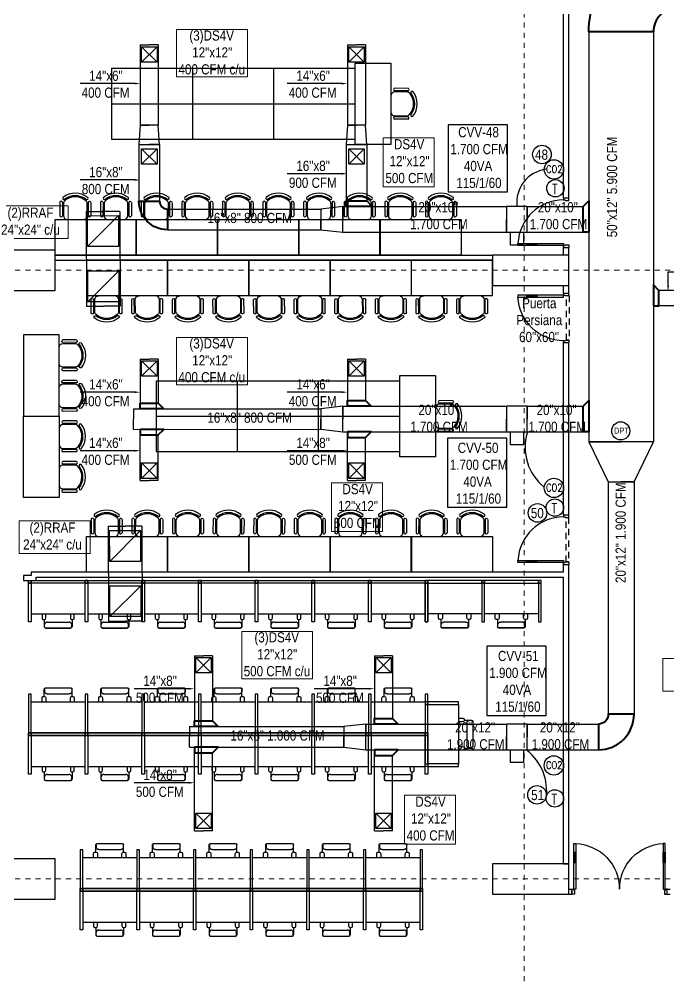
# Model space of a CAD drawing. Header units: inches. Extents: x -3 to 209, y -384 to 20.
# Drawn here: x 128.56 to 141.35, y -11.9 to 7.06 of the extents above; entities that cross this region are included whole.
import ezdxf
from ezdxf import colors
from ezdxf.entities.mleader import LeaderData, LeaderLine
from ezdxf.math import Vec2, Vec3

# ---------------------------------------------------------------- set-up
doc = ezdxf.new("R2010")
doc.units = ezdxf.units.IN
doc.header["$MEASUREMENT"] = 0
for name, pattern in [('Grid Line 1_2_', [0.022225, 0.0127, -0.003175, 0.003175, -0.003175]), ('Hidden', [7.1438, 4.7625, -2.3813]), ('HIDDEN2', [0.1875, 0.125, -0.0625])]:
    doc.linetypes.add(name, pattern=pattern)
for name, color, linetype in [('BASE PLAN$0$9 July 2012 10F STREAM ECOM$0$FLOOR LAYOUT 14 Oct (x-ref)$0$20F-032408$0$XDOOR', 253, 'Continuous'), ('BASE PLAN$0$FLOOR LAYOUT 14 Oct (x-ref)$0$20F-032408$0$XDOOR', 253, 'Continuous'), ('BASE PLAN$0$NBS-HEAVY', 253, 'Continuous'), ('BASE PLAN$0$NDS-DOORS', 253, 'Continuous'), ('BASE PLAN$0$WALL', 253, 'Continuous'), ('hidden line ko ito', 253, 'Continuous'), ('HVAC TEXTO CVV', 2, 'Continuous'), ('HVAC-Accesorios', 1, 'Continuous'), ('HVAC-Equipos', 3, 'Continuous'), ('HVAC-Rejillas', 2, 'HIDDEN2'), ('HVAC-Retorno', 20, 'Continuous'), ('HVAC-Suministro', 170, 'Continuous'), ('NFF-FURN', 253, 'Continuous'), ('NFF-LIGHT', 253, 'Continuous')]:
    doc.layers.add(name, color=color, linetype=linetype)
for name, color, linetype, lineweight in [('HVAC -Textos Rejillas', 2, 'Continuous', 9), ('HVAC -Textos Suministro', 7, 'Continuous', 9), ('HVAC Suministro', 5, 'Continuous', 40), ('S-COLS', 6, 'Continuous', 13), ('S-GRID', 253, 'Continuous', 9), ('TUBO HVAC', 1, 'Continuous', 30)]:
    doc.layers.add(name, color=color, linetype=linetype, lineweight=lineweight)
doc.styles.add('Arial Narrow', font='ARIALN.TTF', dxfattribs={"height": 0.00295})
doc.styles.add('ROMANS', font='romans.shx', dxfattribs={"width": 0.8})
doc.styles.get("Standard").update_dxf_attribs({"font": 'arial.ttf'})

# ---------------------------------------------------------------- blocks, each defined once
blk = doc.blocks.new('ds')
at = {"linetype": 'ByBlock', "lineweight": -2}
for p, q in [((-0.0127, -0.0127), (0.0127, 0.0127)), ((-0.0127, 0.0127), (0.0127, -0.0127)), ((-0.0127, -0.0127), (-0.0127, 0.0127)), ((-0.0127, 0.0127), (0.0127, 0.0127)), ((0.0127, 0.0127), (0.0127, -0.0127)), ((0.0127, -0.0127), (-0.0127, -0.0127))]:
    blk.add_line(p, q, dxfattribs=at)
blk = doc.blocks.new('Termostato 1')
at = {"linetype": 'ByBlock', "lineweight": -2}
blk.add_circle((725.333, -473.718), 0.172, dxfattribs=at)
at = {"linetype": 'ByBlock', "lineweight": -2, "insert": (725.414, -473.651, -2.384), "char_height": 0.2, "width": 2.87595, "attachment_point": 1, "rotation": 270, "style": 'ROMANS'}
blk.add_mtext('T', dxfattribs=at)
blk = doc.blocks.new('CO2')
at = {"linetype": 'ByBlock', "lineweight": -2}
blk.add_circle((-74869.314, 50750.37), 0.191, dxfattribs=at)
at = {"linetype": 'ByBlock', "lineweight": -2, "insert": (-74869.469, 50750.451, -2.384), "char_height": 0.15, "width": 2.87595, "attachment_point": 1, "rotation": 0, "style": 'ROMANS'}
blk.add_mtext('CO2', dxfattribs=at)
blk = doc.blocks.new('*U61')
blk.add_lwpolyline([(-0.182, -0.0566), (-0.182, 0), (0, 0), (0.0566, -0.0566), (-0.182, -0.0566)])
blk = doc.blocks.new('*U88')
blk.add_lwpolyline([(-0.26, -0.0566), (-0.26, 0), (0, 0), (0.0566, -0.0566), (-0.26, -0.0566)])
blk = doc.blocks.new('*U64')
blk.add_lwpolyline([(-0.208, -0.0566), (-0.208, 0), (0, 0), (0.0566, -0.0566), (-0.208, -0.0566)])
blk = doc.blocks.new('*U70')
blk.add_lwpolyline([(-0.156, -0.0566), (-0.156, 0), (0, 0), (0.0566, -0.0566), (-0.156, -0.0566)])
blk = doc.blocks.new('rr')
at = {"linetype": 'ByBlock', "lineweight": -2}
for p, q in [((-0.0127, -0.0127), (0.0127, 0.0127)), ((-0.0127, -0.0127), (-0.0127, 0.0127)), ((-0.0127, 0.0127), (0.0127, 0.0127)), ((0.0127, 0.0127), (0.0127, -0.0127)), ((0.0127, -0.0127), (-0.0127, -0.0127))]:
    blk.add_line(p, q, dxfattribs=at)
blk = doc.blocks.new('BASE PLAN$0$Z$W@#701B5C3E')
at = {"layer": 'BASE PLAN$0$9 July 2012 10F STREAM ECOM$0$FLOOR LAYOUT 14 Oct (x-ref)$0$20F-032408$0$XDOOR', "linetype": 'ByBlock', "lineweight": -2}
blk.add_line((1700, 110), (1700, 10), dxfattribs=at)
at = {"layer": 'BASE PLAN$0$FLOOR LAYOUT 14 Oct (x-ref)$0$20F-032408$0$XDOOR', "linetype": 'ByBlock', "lineweight": -2}
for p, q in [((-138, 108), (-139, 1008)), ((-139, 1008), (-99, 1008)), ((-99, 1008), (-98, 108)), ((1661, 1010), (1621, 1010)), ((1621, 1010), (1621, 835)), ((1661, 835), (1661, 1010)), ((-99, 833), (-139, 833)), ((-119, 633), (-119, 833)), ((1661, 835), (1621, 835)), ((1661, 835), (1621, 835)), ((1641, 635), (1641, 835)), ((1641, 635), (1641, 835)), ((-99, 633), (-139, 633)), ((1661, 635), (1621, 635)), ((1621, 635), (1622, 110)), ((1661, 635), (1621, 635)), ((1662, 110), (1661, 635)), ((-176, 108), (-138, 108)), ((-176, 8), (-176, 108)), ((-126, 8), (-176, 8)), ((-138, 118), (-138, 78)), ((-98, 108), (-138, 108)), ((-138, 78), (-126, 78)), ((-126, 78), (-126, 8)), ((1622, 110), (1662, 110)), ((1662, 80), (1650, 80)), ((1650, 80), (1650, 10)), ((1650, 10), (1700, 10)), ((1662, 120), (1662, 80)), ((1700, 110), (1662, 110))]:
    blk.add_line(p, q, dxfattribs=at)
for points in [[(-99, 633), (-99, 833), (-139, 833), (-139, 633)], [(1661, 635), (1661, 835), (1621, 835), (1621, 635)]]:
    blk.add_lwpolyline(points, close=True, dxfattribs=at)
for points in [[(1621, 835), (1661, 835)], [(1661, 635), (1621, 635)]]:
    blk.add_lwpolyline(points, dxfattribs=at)
for centre, start, end in [((-138, 108), 0.0513, 87.504), ((1662, 110), 92.5987, 180.0513)]:
    blk.add_arc(centre, 900, start, end, dxfattribs=at)
at = {"layer": 'BASE PLAN$0$WALL', "linetype": 'ByBlock', "lineweight": -2}
blk.add_line((-176, 8), (-176, 108), dxfattribs=at)
blk = doc.blocks.new('BASE PLAN$0$zw$FEBB')
at = {"layer": 'BASE PLAN$0$NDS-DOORS', "linetype": 'ByBlock', "lineweight": -2}
for p, q in [((38, 1000), (78, 1000)), ((38, 825), (38, 1000)), ((78, 1000), (78, 825)), ((38, 825), (78, 825)), ((38, 825), (78, 825)), ((58, 625), (58, 825)), ((58, 625), (58, 825)), ((38, 100), (38, 625)), ((38, 625), (78, 625)), ((38, 625), (78, 625)), ((78, 625), (78, 100)), ((0, 100), (38, 100)), ((0, 100), (0, 0)), ((50, 0), (0, 0)), ((38, 100), (38, 70)), ((78, 100), (38, 100)), ((38, 70), (50, 70)), ((50, 70), (50, 0)), ((938, 70), (926, 70)), ((926, 70), (926, 0)), ((926, 0), (976, 0)), ((976, 100), (938, 100)), ((938, 100), (938, 70)), ((976, 100), (976, 0))]:
    blk.add_line(p, q, dxfattribs=at)
blk.add_lwpolyline([(38, 625), (38, 825), (78, 825), (78, 625)], close=True, dxfattribs=at)
for points in [[(78, 825), (38, 825)], [(38, 625), (78, 625)]]:
    blk.add_lwpolyline(points, dxfattribs=at)
blk.add_arc((38, 100), 900, 0, 87.4527, dxfattribs=at)
blk = doc.blocks.new('A$C3D314434')
at = {"layer": 'hidden line ko ito', "linetype": 'ByBlock', "lineweight": -2}
for p, q in [((-304, 208), (-305, -61)), ((-254, 211), (-255, -65)), ((256, 209), (255, -67)), ((306, 205), (305, -64)), ((-234, 177), (-235, -54)), ((235, -56), (236, 176)), ((-156, -134), (154, -136))]:
    blk.add_line(p, q, dxfattribs=at)
for centre, radius, start, end in [((0, 0), 386, 50.3827, 129.1845), ((-279, 198), 27.4, 27.5656, 159.5515), ((-223, 284), 25.8, 144.9256, 291.0949), ((-154, 177), 80, 131.0612, 179.7836), ((0, 0), 336, 50.2105, 129.3568), ((0, 0), 315, 48.506, 131.0612), ((156, 176), 80, 359.7836, 48.506), ((225, 283), 25.8, 248.4723, 34.6416), ((280, 196), 27.4, 20.0157, 152.0016), ((-279, -52), 27.4, 200.0157, 332.0016), ((-155, -54), 80, 179.7836, 269.7836), ((155, -56), 80, 269.7836, 359.7836), ((279, -54), 27.4, 207.5656, 339.5515)]:
    blk.add_arc(centre, radius, start, end, dxfattribs=at)
blk = doc.blocks.new('tr-puk')
at = {"layer": 'NFF-FURN', "linetype": 'ByBlock', "lineweight": -2}
blk.add_lwpolyline([(512038, 335053), (512737, 335053), (512737, 333452), (512038, 333452)], close=True, dxfattribs=at)
at = {"layer": 'NFF-FURN', "linetype": 'ByBlock', "lineweight": -2, "rotation": 89.99999999999994}
for p in [(511902, 334652), (511902, 333852)]:
    blk.add_blockref('A$C3D314434', p, dxfattribs=at)
blk = doc.blocks.new('nci')
at = {"layer": 'NFF-FURN', "linetype": 'ByBlock', "lineweight": -2}
for p, q in [((717, -265), (635, -265)), ((635, -342), (712, -342)), ((744, -310), (744, -292)), ((744, -310), (886, -310)), ((793, -799), (793, -367)), ((889, -316), (844, -316)), ((911, -831), (911, -335)), ((915, -824), (915, -342)), ((711, -824), (635, -824)), ((635, -901), (716, -901)), ((743, -874), (743, -856)), ((743, -856), (886, -856)), ((889, -850), (844, -850))]:
    blk.add_line(p, q, dxfattribs=at)
for points in [[(-25, -50), (25, -50), (25, 0), (-25, 0)], [(25, -1116), (-25, -1116), (-25, -50), (25, -50)], [(25, -50), (25, -1116), (635, -1116), (635, -50)], [(-25, -1116), (25, -1116), (25, -1166), (-25, -1166)]]:
    blk.add_lwpolyline(points, close=True, dxfattribs=at)
for points in [[(25, 0), (789, 0), (789, -50), (25, -50), (25, 0)], [(25, -1116), (789, -1116), (789, -1166), (25, -1166), (25, -1116)]]:
    blk.add_lwpolyline(points, dxfattribs=at)
for centre, radius, start, end in [((712, -310), 32.3, 270, 0), ((717, -292), 26.9, 0, 90), ((844, -367), 50.8, 90, 180), ((886, -335), 25.4, 0, 90), ((889, -342), 25.4, 0, 90), ((711, -856), 32.3, 0, 90), ((716, -874), 26.9, 270, 0), ((844, -799), 50.8, 180, 270), ((886, -831), 25.4, 270, 0), ((889, -824), 25.4, 270, 0)]:
    blk.add_arc(centre, radius, start, end, dxfattribs=at)
blk = doc.blocks.new('tlws')
at = {"layer": 'NFF-FURN', "linetype": 'ByBlock', "lineweight": -2}
for p, q in [((-318, -610), (-318, -691)), ((-291, -718), (-273, -718)), ((-273, -718), (-273, -861)), ((-241, -686), (-241, -610)), ((241, -610), (241, -687)), ((273, -719), (291, -719)), ((273, -719), (273, -861)), ((318, -692), (318, -610)), ((-267, -864), (-267, -819)), ((-248, -886), (248, -886)), ((-241, -890), (241, -890)), ((-216, -768), (216, -768)), ((267, -864), (267, -819))]:
    blk.add_line(p, q, dxfattribs=at)
for points in [[(-585, 50), (-585, 0), (-635, 0), (-635, 50)], [(-585, 0), (-585, 50), (585, 50), (585, 0)], [(585, 0), (-585, 0), (-585, -610), (585, -610)], [(585, 50), (585, 0), (635, 0), (635, 50)]]:
    blk.add_lwpolyline(points, close=True, dxfattribs=at)
for points in [[(-585, 0), (-585, -610), (-635, -610), (-635, 0), (-585, 0)], [(635, 0), (635, -610), (585, -610), (585, 0), (635, 0)]]:
    blk.add_lwpolyline(points, dxfattribs=at)
for centre, radius, start, end in [((-291, -691), 26.9, 180, 270), ((-273, -686), 32.3, 270, 0), ((273, -687), 32.3, 180, 270), ((291, -692), 26.9, 270, 0), ((-248, -861), 25.4, 180, 270), ((-216, -819), 50.8, 90, 180), ((-241, -864), 25.4, 180, 270), ((216, -819), 50.8, 0, 90), ((241, -864), 25.4, 270, 0), ((248, -861), 25.4, 270, 0)]:
    blk.add_arc(centre, radius, start, end, dxfattribs=at)

msp = doc.modelspace()

# ---------------------------------------------------------------- linework, layer by layer
at = {"layer": 'BASE PLAN$0$NBS-HEAVY'}
for p, q in [((139.28, 3.534), (139.28, 7.249)), ((139.38, 3.534), (139.38, 7.249)), ((139.28, 3.534), (139.38, 3.534)), ((139.28, 2.408), (139.28, 2.558)), ((139.28, 2.558), (139.38, 2.558)), ((139.38, 1.658), (139.38, 2.558)), ((129.261, 2.408), (137.88, 2.408)), ((129.261, 2.308), (137.88, 2.308)), ((139.28, 1.658), (139.28, 1.808)), ((139.28, 1.658), (139.38, 1.658)), ((139.28, -2.716), (139.28, 0.682)), ((139.28, 0.682), (139.38, 0.682)), ((139.38, -2.716), (139.38, 0.682)), ((139.28, -2.716), (139.38, -2.716)), ((139.28, -3.692), (139.38, -3.692)), ((139.28, -3.842), (139.28, -3.692)), ((139.38, -9.592), (139.38, -3.692)), ((139.28, -9.592), (139.28, -3.942)), ((139.28, -9.592), (139.38, -9.592)), ((139.38, -10.092), (139.442, -10.092)), ((139.38, -10.192), (139.442, -10.192)), ((139.442, -10.192), (139.442, -10.092)), ((141.318, -10.192), (141.318, -10.092)), ((141.318, -10.092), (141.38, -10.092)), ((141.318, -10.192), (141.38, -10.192))]:
    msp.add_line(p, q, dxfattribs=at)
msp.add_lwpolyline([(139.28, -3.842), (128.79, -3.842), (128.79, -3.908), (128.64, -3.908), (128.64, -4.008), (128.89, -4.008), (128.89, -3.942), (139.28, -3.942)], dxfattribs=at)
at = {"layer": 'HVAC -Textos Rejillas'}
for points in [[(129.518, 2.732), (128.123, 2.732), (128.123, 3.378), (129.518, 3.378)], [(129.952, -3.475), (128.557, -3.475), (128.557, -2.829), (129.952, -2.829)], [(142.629, -6.191), (141.233, -6.191), (141.233, -5.546), (142.629, -5.546)]]:
    msp.add_lwpolyline(points, close=True, dxfattribs=at)
at = {"layer": 'HVAC -Textos Suministro'}
for points in [[(133.052, 5.92), (131.657, 5.92), (131.657, 6.854), (133.052, 6.854)], [(136.728, 3.756), (135.724, 3.756), (135.724, 4.721), (136.728, 4.721)], [(133.052, -0.151), (131.657, -0.151), (131.657, 0.783), (133.052, 0.783)], [(135.712, -3.044), (134.708, -3.044), (134.708, -2.079), (135.712, -2.079)], [(134.334, -5.946), (132.938, -5.946), (132.938, -5.011), (134.334, -5.011)], [(137.149, -9.205), (136.145, -9.205), (136.145, -8.24), (137.149, -8.24)]]:
    msp.add_lwpolyline(points, close=True, dxfattribs=at)
at = {"layer": 'HVAC Suministro'}
for points in [[(141.047, 6.807), (139.777, 6.807, -0.414214), (141.523, 8.553), (141.523, 7.283, 0.414214)], [(131.474, 3.315), (131.474, 2.909, -0.414214), (130.915, 3.468), (131.321, 3.468, 0.414214)], [(139.967, -6.837), (139.967, -7.345, 0.414214), (140.666, -6.646), (140.158, -6.646, -0.414214)]]:
    msp.add_lwpolyline(points, format="xyb", close=True, dxfattribs=at)
at = {"layer": 'HVAC TEXTO CVV', "color": 1}
for points in [[(137.003, 3.655), (138.172, 3.655), (138.172, 4.979), (137.003, 4.979)], [(136.992, -2.562), (138.161, -2.562), (138.161, -1.199), (136.992, -1.199)], [(137.77, -6.666), (138.938, -6.666), (138.938, -5.303), (137.77, -5.303)]]:
    msp.add_lwpolyline(points, close=True, dxfattribs=at)
at = {"layer": 'HVAC-Accesorios', "color": 1, "linetype": 'Hidden'}
for centre, radius, start, end in [((139.015, 3.445), 0.659, 96.9832, 186.8634), ((139.517, -1.385), 0.996, 163.0251, 231.6091), ((137.924, -8.157), 1.022, 351.7402, 51.2224)]:
    msp.add_arc(centre, radius, start, end, dxfattribs=at)
at = {"layer": 'HVAC-Equipos'}
for points in [[(138.157, 3.366), (138.157, 2.858), (138.564, 2.858), (138.564, 3.366)], [(138.233, 2.858), (138.487, 2.858), (138.487, 2.604), (138.233, 2.604)], [(138.157, -0.57), (138.157, -1.078), (138.564, -1.078), (138.564, -0.57)], [(138.234, -1.078), (138.488, -1.078), (138.488, -1.332), (138.234, -1.332)], [(138.157, -6.837), (138.157, -7.345), (138.564, -7.345), (138.564, -6.837)], [(138.234, -7.345), (138.488, -7.345), (138.488, -7.599), (138.234, -7.599)]]:
    msp.add_lwpolyline(points, close=True, dxfattribs=at)
at = {"layer": 'HVAC-Rejillas'}
for points in [[(139.337, 1.608), (139.387, 1.608), (139.387, 0.732), (139.337, 0.732)], [(139.328, -2.766), (139.378, -2.766), (139.378, -3.642), (139.328, -3.642)]]:
    msp.add_lwpolyline(points, close=True, dxfattribs=at)
at = {"layer": 'HVAC-Retorno'}
for p, q in [((129.876, 3.268), (130.208, 3.269)), ((129.876, 3.268), (129.881, 1.398)), ((130.54, 3.27), (130.208, 3.269)), ((130.54, 3.27), (130.545, 1.4)), ((129.881, 1.398), (130.213, 1.399)), ((130.545, 1.4), (130.213, 1.399)), ((130.31, -2.939), (130.642, -2.938)), ((130.31, -2.939), (130.315, -4.81)), ((130.974, -2.937), (130.642, -2.938)), ((130.974, -2.937), (130.979, -4.808)), ((130.315, -4.81), (130.647, -4.809)), ((130.979, -4.808), (130.647, -4.809))]:
    msp.add_line(p, q, dxfattribs=at)
at = {"layer": 'HVAC-Suministro'}
for p, q in [((139.777, 6.807), (140.412, 6.807)), ((139.777, 6.807), (139.777, -1.272)), ((141.047, 6.807), (140.412, 6.807)), ((141.047, 6.807), (141.047, -1.272)), ((130.94, 6.554), (131.118, 6.554)), ((130.94, 6.554), (130.94, 4.967)), ((131.296, 6.554), (131.118, 6.554)), ((131.296, 6.554), (131.296, 4.967)), ((135.02, 6.554), (135.198, 6.554)), ((135.02, 6.554), (135.02, 4.967)), ((135.376, 6.554), (135.198, 6.554)), ((135.376, 6.554), (135.376, 4.967)), ((130.94, 4.967), (131.118, 4.967)), ((131.296, 4.967), (131.118, 4.967)), ((135.02, 4.967), (135.198, 4.967)), ((135.376, 4.967), (135.198, 4.967)), ((130.915, 4.586), (131.118, 4.586)), ((130.915, 4.586), (130.915, 3.468)), ((131.321, 4.586), (131.118, 4.586)), ((131.321, 4.586), (131.321, 3.468)), ((134.995, 4.586), (135.198, 4.586)), ((134.995, 4.586), (134.995, 3.477)), ((135.401, 4.586), (135.198, 4.586)), ((135.401, 4.586), (135.401, 3.477)), ((130.915, 3.468), (131.118, 3.468)), ((131.321, 3.468), (131.118, 3.468)), ((134.995, 3.477), (135.198, 3.477)), ((135.401, 3.477), (135.198, 3.477)), ((131.474, 3.315), (134.496, 3.316)), ((131.474, 3.315), (131.474, 3.112)), ((134.496, 3.316), (134.496, 3.112)), ((134.929, 3.366), (134.929, 3.112)), ((134.929, 3.366), (138.157, 3.366)), ((138.157, 3.366), (138.157, 3.112)), ((138.564, 3.366), (138.564, 3.112)), ((138.564, 3.366), (139.666, 3.366)), ((139.666, 3.366), (139.666, 3.112)), ((131.474, 2.909), (131.474, 3.112)), ((134.496, 2.909), (134.496, 3.112)), ((134.929, 2.858), (134.929, 3.112)), ((138.157, 2.858), (138.157, 3.112)), ((138.564, 2.858), (138.564, 3.112)), ((139.666, 2.858), (139.666, 3.112)), ((131.474, 2.909), (134.496, 2.909)), ((134.929, 2.858), (138.157, 2.858)), ((138.564, 2.858), (139.666, 2.858)), ((141.806, 1.712), (141.158, 1.712)), ((141.158, 1.712), (141.158, 1.559)), ((141.158, 1.407), (141.158, 1.559)), ((141.806, 1.407), (141.158, 1.407)), ((130.94, 0.356), (131.118, 0.356)), ((130.94, 0.356), (130.94, -0.511)), ((131.296, 0.356), (131.118, 0.356)), ((131.296, 0.356), (131.296, -0.511)), ((135.02, 0.356), (135.198, 0.356)), ((135.02, 0.356), (135.02, -0.46)), ((135.376, 0.356), (135.198, 0.356)), ((135.376, 0.356), (135.376, -0.46)), ((130.94, -0.511), (131.118, -0.511)), ((131.296, -0.511), (131.118, -0.511)), ((135.02, -0.46), (135.198, -0.46)), ((135.376, -0.46), (135.198, -0.46)), ((130.81, -0.621), (130.81, -0.825)), ((130.81, -0.621), (134.496, -0.621)), ((134.496, -0.621), (134.496, -0.824)), ((134.929, -0.571), (138.157, -0.57)), ((134.929, -0.571), (134.929, -0.825)), ((138.157, -0.57), (138.157, -0.824)), ((138.564, -0.57), (138.564, -0.824)), ((138.564, -0.57), (139.666, -0.57)), ((139.666, -0.57), (139.666, -0.824)), ((130.81, -1.028), (130.81, -0.825)), ((134.496, -1.027), (134.496, -0.824)), ((134.929, -1.079), (134.929, -0.825)), ((138.157, -1.078), (138.157, -0.824)), ((138.564, -1.078), (138.564, -0.824)), ((139.666, -1.078), (139.666, -0.824)), ((130.81, -1.028), (134.496, -1.027)), ((134.929, -1.079), (138.157, -1.078)), ((138.564, -1.078), (139.666, -1.078)), ((130.94, -2.039), (130.94, -1.138)), ((130.94, -1.138), (131.118, -1.138)), ((131.296, -1.138), (131.118, -1.138)), ((131.296, -2.039), (131.296, -1.138)), ((135.02, -2.039), (135.02, -1.189)), ((135.02, -1.189), (135.198, -1.189)), ((135.376, -1.189), (135.198, -1.189)), ((135.376, -2.039), (135.376, -1.189)), ((139.777, -1.272), (140.412, -1.272)), ((141.047, -1.272), (140.412, -1.272)), ((130.94, -2.039), (131.118, -2.039)), ((131.296, -2.039), (131.118, -2.039)), ((135.02, -2.039), (135.198, -2.039)), ((135.376, -2.039), (135.198, -2.039)), ((140.158, -2.063), (140.412, -2.063)), ((140.158, -2.063), (140.158, -6.646)), ((140.666, -2.063), (140.412, -2.063)), ((140.666, -2.063), (140.666, -6.646)), ((132.007, -5.49), (132.185, -5.49)), ((132.007, -5.49), (132.007, -6.777)), ((132.363, -5.49), (132.185, -5.49)), ((132.363, -5.49), (132.363, -6.777)), ((135.554, -5.49), (135.731, -5.49)), ((135.554, -5.49), (135.554, -6.727)), ((135.909, -5.49), (135.731, -5.49)), ((135.909, -5.49), (135.909, -6.727)), ((132.007, -6.777), (132.185, -6.777)), ((132.363, -6.777), (132.185, -6.777)), ((135.554, -6.727), (135.731, -6.727)), ((135.909, -6.727), (135.731, -6.727)), ((140.158, -6.646), (140.412, -6.646)), ((140.666, -6.646), (140.412, -6.646)), ((131.908, -6.888), (131.908, -7.091)), ((131.908, -6.888), (134.951, -6.888)), ((134.951, -6.888), (134.951, -7.091)), ((135.384, -6.837), (135.384, -7.091)), ((135.384, -6.837), (138.157, -6.837)), ((138.157, -6.837), (138.157, -7.091)), ((138.564, -6.837), (138.564, -7.091)), ((138.564, -6.837), (139.967, -6.837)), ((139.967, -6.837), (139.967, -7.091)), ((131.908, -7.294), (131.908, -7.091)), ((134.951, -7.294), (134.951, -7.091)), ((135.384, -7.345), (135.384, -7.091)), ((138.157, -7.345), (138.157, -7.091)), ((138.564, -7.345), (138.564, -7.091)), ((139.968, -7.345), (139.967, -7.091)), ((131.908, -7.294), (134.951, -7.294)), ((135.384, -7.345), (138.157, -7.345)), ((138.564, -7.345), (139.968, -7.345)), ((132.007, -8.944), (132.007, -7.405)), ((132.007, -7.405), (132.185, -7.405)), ((132.363, -7.405), (132.185, -7.405)), ((132.363, -8.944), (132.363, -7.405)), ((135.554, -8.944), (135.554, -7.456)), ((135.554, -7.456), (135.731, -7.456)), ((135.909, -7.456), (135.731, -7.456)), ((135.909, -8.944), (135.909, -7.456)), ((132.007, -8.944), (132.185, -8.944)), ((132.363, -8.944), (132.185, -8.944)), ((135.554, -8.944), (135.731, -8.944)), ((135.909, -8.944), (135.731, -8.944))]:
    msp.add_line(p, q, dxfattribs=at)
for points in [[(131.321, 4.586), (131.296, 4.967), (130.94, 4.967), (130.915, 4.586)], [(135.401, 4.586), (135.376, 4.967), (135.02, 4.967), (134.995, 4.586)], [(134.929, 3.366), (134.496, 3.316), (134.496, 2.909), (134.929, 2.858)], [(134.929, -0.571), (134.496, -0.621), (134.496, -1.027), (134.929, -1.079)], [(141.047, -1.272), (139.777, -1.272), (140.158, -2.063), (140.666, -2.063)], [(135.384, -6.837), (134.951, -6.888), (134.951, -7.294), (135.384, -7.345)]]:
    msp.add_lwpolyline(points, close=True, dxfattribs=at)
at = {"layer": 'NFF-FURN'}
for points in [[(130.374, 6.091), (130.374, 4.692), (135.175, 4.692)], [(130.374, 6.091), (135.175, 6.091)], [(131.974, 4.692), (131.974, 6.091)], [(133.574, 4.692), (133.574, 6.091)], [(135.175, 6.191), (135.874, 6.191), (135.874, 4.591), (135.175, 4.591), (135.175, 6.191)], [(135.175, 4.692), (135.175, 6.091)], [(130.374, 5.391), (135.175, 5.391)], [(136.054, 0.033), (136.753, 0.033), (136.753, -1.568), (136.054, -1.568), (136.054, 0.033)], [(131.253, -0.068), (131.253, -1.467), (136.054, -1.467)], [(131.253, -0.068), (136.054, -0.068)], [(132.853, -1.467), (132.853, -0.068)], [(134.453, -1.467), (134.453, -0.068)], [(136.054, -1.467), (136.054, -0.068)], [(131.253, -0.767), (136.054, -0.767)]]:
    msp.add_lwpolyline(points, dxfattribs=at)
at = {"layer": 'S-COLS', "lineweight": 25}
for p, q in [((129.261, 2.508), (125.661, 2.508)), ((129.261, 1.708), (129.261, 2.508)), ((139.38, 2.408), (137.88, 2.408)), ((137.88, 2.408), (137.88, 1.808)), ((139.38, 1.808), (139.38, 2.408)), ((125.661, 1.708), (129.261, 1.708)), ((137.88, 1.808), (139.38, 1.808)), ((129.261, -9.492), (125.661, -9.492)), ((129.261, -10.292), (129.261, -9.492)), ((139.38, -9.592), (137.88, -9.592)), ((137.88, -9.592), (137.88, -10.192)), ((139.38, -10.192), (139.38, -9.592)), ((137.88, -10.192), (139.38, -10.192)), ((125.661, -10.292), (129.261, -10.292))]:
    msp.add_line(p, q, dxfattribs=at)
at = {"layer": 'S-GRID', "linetype": 'Grid Line 1_2_'}
for p, q in [((138.501, 18.992), (138.501, -28.008)), ((122.677, 2.108), (191.998, 2.108)), ((122.677, -9.892), (191.998, -9.892))]:
    msp.add_line(p, q, dxfattribs=at)
at = {"layer": 'TUBO HVAC'}
for centre, radius in [((138.852, 4.392), 0.183), ((140.405, -1.058), 0.179), ((138.765, -2.675), 0.183), ((138.756, -8.233), 0.183)]:
    msp.add_circle(centre, radius, dxfattribs=at)

# ---------------------------------------------------------------- block references
at = {"layer": 'BASE PLAN$0$NDS-DOORS'}
for name, p, xscale, yscale, zscale, rotation in [('BASE PLAN$0$zw$FEBB', (139.38, 2.558), 0.0009999999999852304, 0.0009999999999852304, 0.0009999999999852304, 90), ('BASE PLAN$0$zw$FEBB', (139.38, 1.658), -0.0009999999999852304, 0.0009999999999852304, 0.0009999999999852297, 90), ('BASE PLAN$0$zw$FEBB', (139.38, -3.692), 0.0009999999999852304, 0.0009999999999852304, 0.0009999999999852304, 90), ('BASE PLAN$0$Z$W@#701B5C3E', (141.142, -10.201), -0.0009999999999852297, 0.0009999999999852297, 0.0009999999999852297, 0.05134001623190443)]:
    msp.add_blockref(name, p, dxfattribs=dict(at, xscale=xscale, yscale=yscale, zscale=zscale, rotation=rotation))
at = {"layer": 'HVAC Suministro', "xscale": 1.953866694221574, "yscale": 1.953866694221574, "zscale": 1.953866694221574}
for name, p in [('*U64', (135.401, 3.477)), ('*U61', (131.296, -0.511)), ('*U61', (135.376, -0.46)), ('*U61', (132.363, -6.777)), ('*U61', (135.909, -6.727))]:
    msp.add_blockref(name, p, dxfattribs=at)
at = {"layer": 'HVAC Suministro', "yscale": 1.953866694221574, "zscale": 1.953866694221574}
for name, p, xscale, rotation in [('*U88', (139.666, 3.366), 1.953866694221574, 89.99999998318086), ('*U70', (141.158, 1.712), -1.953866694221574, 270.0000000168191), ('*U88', (139.666, -0.57), 1.953866694221574, 89.99999998318086), ('*U61', (131.296, -1.138), -1.953866694221574, 180), ('*U61', (135.376, -1.189), -1.953866694221574, 180), ('*U61', (132.363, -7.405), -1.953866694221574, 180), ('*U61', (135.909, -7.456), -1.953866694221574, 180)]:
    msp.add_blockref(name, p, dxfattribs=dict(at, xscale=xscale, rotation=rotation))
at = {"layer": 'HVAC-Equipos'}
for p in [(75008.403, -50746.274), (75008.403, -50752.553), (75008.401, -50758.024)]:
    msp.add_blockref('CO2', p, dxfattribs=at)
at = {"layer": 'HVAC-Equipos', "rotation": 90.00000000172517}
for p in [(-334.6, -721.607), (-334.611, -727.903), (-334.611, -733.637)]:
    msp.add_blockref('Termostato 1', p, dxfattribs=at)
at = {"layer": 'HVAC-Rejillas', "zscale": 12}
for name, p, xscale, yscale, rotation in [('ds', (131.118, 6.364), 12, 12, 180), ('ds', (135.198, 6.364), 12, 12, 180), ('ds', (131.118, 4.35), 12, 12, 180), ('ds', (135.198, 4.35), 12, 12, 180), ('rr', (130.208, 2.881), 24, 24, 0.1155411009202529), ('rr', (130.211, 1.792), 24, 24, 0.1155411009202529), ('ds', (131.118, 0.171), 12, 12, 180), ('ds', (135.198, 0.171), 12, 12, 180), ('ds', (131.118, -1.842), 12, 12, 180), ('ds', (135.198, -1.842), 12, 12, 180), ('rr', (130.642, -3.326), 24, 24, 0.1155411009202529), ('rr', (130.645, -4.415), 24, 24, 0.1155411009202529), ('ds', (132.185, -5.675), 12, 12, 180), ('ds', (135.731, -5.675), 12, 12, 180), ('ds', (132.185, -8.744), 12, 12, 180), ('ds', (135.731, -8.744), 12, 12, 180)]:
    msp.add_blockref(name, p, dxfattribs=dict(at, xscale=xscale, yscale=yscale, rotation=rotation))
at = {"layer": 'NFF-FURN', "zscale": 0.0009999999999852297}
for name, p, xscale, yscale, rotation in [('A$C3D314434', (136.01, 5.391), 0.0009999999999852297, 0.0009999999999852297, 270), ('tr-puk', (-204.191, 515.145), 0.0009999999999852297, 0.0009999999999852297, 270), ('tr-puk', (-202.591, 515.145), 0.0009999999999852297, 0.0009999999999852297, 270), ('tr-puk', (-200.991, 515.145), 0.0009999999999852297, 0.0009999999999852297, 270), ('tr-puk', (-199.39, 515.145), 0.0009999999999852297, 0.0009999999999852297, 270), ('tr-puk', (-197.79, 515.145), 0.0009999999999852297, 0.0009999999999852297, 270), ('tr-puk', (-203.574, -510.43), -0.0009999999999852297, 0.0009999999999852297, 270), ('tr-puk', (-201.974, -510.43), -0.0009999999999852297, 0.0009999999999852297, 270), ('tr-puk', (-200.373, -510.43), -0.0009999999999852297, 0.0009999999999852297, 270), ('tr-puk', (-198.773, -510.43), -0.0009999999999852297, 0.0009999999999852297, 270), ('tr-puk', (-197.173, -510.43), -0.0009999999999852297, 0.0009999999999852297, 270), ('tr-puk', (641.378, 332.685), 0.0009999999999852297, 0.0009999999999852297, 180), ('tr-puk', (-203.574, 508.895), 0.0009999999999852297, 0.0009999999999852297, 270), ('tr-puk', (-201.974, 508.895), 0.0009999999999852297, 0.0009999999999852297, 270), ('tr-puk', (-200.373, 508.895), 0.0009999999999852297, 0.0009999999999852297, 270), ('tr-puk', (-198.773, 508.895), 0.0009999999999852297, 0.0009999999999852297, 270), ('tr-puk', (-197.173, 508.895), 0.0009999999999852297, 0.0009999999999852297, 270), ('nci', (129.906, -4.033), 0.0009999999999852297, 0.0009999999999852297, 270), ('nci', (131.022, -4.033), 0.0009999999999852297, 0.0009999999999852297, 270), ('nci', (132.138, -4.033), 0.0009999999999852297, 0.0009999999999852297, 270), ('nci', (133.254, -4.033), 0.0009999999999852297, 0.0009999999999852297, 270), ('nci', (134.37, -4.033), 0.0009999999999852297, 0.0009999999999852297, 270), ('nci', (135.486, -4.033), 0.0009999999999852297, 0.0009999999999852297, 270), ('nci', (136.602, -4.033), 0.0009999999999852297, 0.0009999999999852297, 270), ('nci', (136.552, -4.033), -0.0009999999999852304, 0.0009999999999852304, 90), ('nci', (137.668, -4.033), -0.0009999999999852304, 0.0009999999999852304, 90), ('nci', (129.906, -7.037), -0.0009999999999852297, 0.0009999999999852297, 270), ('nci', (131.022, -7.037), -0.0009999999999852297, 0.0009999999999852297, 270), ('nci', (132.138, -7.037), -0.0009999999999852297, 0.0009999999999852297, 270), ('nci', (133.254, -7.037), -0.0009999999999852297, 0.0009999999999852297, 270), ('nci', (134.37, -7.037), -0.0009999999999852297, 0.0009999999999852297, 270), ('nci', (135.486, -7.037), -0.0009999999999852297, 0.0009999999999852297, 270), ('nci', (136.602, -7.037), -0.0009999999999852297, 0.0009999999999852297, 270), ('tlws', (136.602, -7.037), -0.0009999999999852304, 0.0009999999999852304, 90), ('nci', (129.906, -7.037), 0.0009999999999852297, 0.0009999999999852297, 270), ('nci', (131.022, -7.037), 0.0009999999999852297, 0.0009999999999852297, 270), ('nci', (132.138, -7.037), 0.0009999999999852297, 0.0009999999999852297, 270), ('nci', (133.254, -7.037), 0.0009999999999852297, 0.0009999999999852297, 270), ('nci', (134.37, -7.037), 0.0009999999999852297, 0.0009999999999852297, 270), ('nci', (135.486, -7.037), 0.0009999999999852297, 0.0009999999999852297, 270), ('nci', (136.602, -7.037), 0.0009999999999852297, 0.0009999999999852297, 270), ('nci', (130.922, -10.106), -0.0009999999999852297, 0.0009999999999852297, 270), ('nci', (132.038, -10.106), -0.0009999999999852297, 0.0009999999999852297, 270), ('nci', (133.154, -10.106), -0.0009999999999852297, 0.0009999999999852297, 270), ('nci', (134.27, -10.106), -0.0009999999999852297, 0.0009999999999852297, 270), ('nci', (135.386, -10.106), -0.0009999999999852297, 0.0009999999999852297, 270), ('nci', (136.502, -10.106), -0.0009999999999852297, 0.0009999999999852297, 270), ('nci', (130.922, -10.106), 0.0009999999999852297, 0.0009999999999852297, 270), ('nci', (132.038, -10.106), 0.0009999999999852297, 0.0009999999999852297, 270), ('nci', (133.154, -10.106), 0.0009999999999852297, 0.0009999999999852297, 270), ('nci', (134.27, -10.106), 0.0009999999999852297, 0.0009999999999852297, 270), ('nci', (135.386, -10.106), 0.0009999999999852297, 0.0009999999999852297, 270), ('nci', (136.502, -10.106), 0.0009999999999852297, 0.0009999999999852297, 270)]:
    msp.add_blockref(name, p, dxfattribs=dict(at, xscale=xscale, yscale=yscale, rotation=rotation))
at = {"layer": 'NFF-FURN', "xscale": -0.0009999999999852297, "yscale": 0.0009999999999852297, "zscale": 0.0009999999999852297}
msp.add_blockref('tr-puk', (641.378, -334.22), dxfattribs=at)
at = {"layer": 'NFF-LIGHT', "xscale": 0.0009999999999852297, "yscale": 0.0009999999999852297, "zscale": 0.0009999999999852297, "rotation": 270}
msp.add_blockref('A$C3D314434', (136.889, -0.767), dxfattribs=at)

# ---------------------------------------------------------------- texts
at = {"layer": 'HVAC -Textos Rejillas', "char_height": 0.2, "width": 1.6348, "attachment_point": 1, "style": 'Arial Narrow'}
for insert in [(127.948, 3.343), (128.382, -2.864)]:
    msp.add_mtext('\\pi0.37763;(2)RRAF\\P\\pi0.25083;24"x24" c/u', dxfattribs=dict(at, insert=insert))
at = {"layer": 'HVAC -Textos Suministro', "char_height": 0.2, "attachment_point": 1, "style": 'Arial Narrow'}
for s, insert, width in [('\\pi0.38596;(3)DS4V\\P\\pi0.44162;12"x12"\\P\\pi0.17129;400 CFM c/u', (131.522, 6.837), 1.6348), ('\\pi0.70163;14"x6" \\P\\pi0.55252;400 CFM', (129.233, 6.044), 2.02741), ('\\pi0.70163;14"x6" \\P\\pi0.55252;400 CFM', (133.313, 6.044), 2.02741), ('\\pi0.52763;DS4V\\P\\pi0.44162;12"x12"\\P\\pi0.35949;500 CFM', (135.41, 4.694), 1.6348), ('\\pi0.70163;16"x8" \\P\\pi0.55579;900 CFM', (133.313, 4.268), 2.02741), ('\\pi0.70163;16"x8" \\P\\pi0.55579;800 CFM', (129.233, 4.144), 2.02741), ('\\pi0.20938;20"x10" \\P\\pi0.048465;1.700 CFM', (136.21, 3.452), 1.18847), ('\\pi0.20938;20"x10" \\P\\pi0.048465;1.700 CFM', (138.563, 3.452), 1.18847), ('16"x8" 800 CFM', (132.262, 3.24), 2.02741), ('\\pi0.27057;Puerta \\P\\pi0.15597;Persiana\\P\\pi0.21027;60"x60"', (138.192, 1.56), 1.18847), ('\\pi0.38596;(3)DS4V\\P\\pi0.44162;12"x12"\\P\\pi0.17129;400 CFM c/u', (131.522, 0.767), 1.6348), ('\\pi0.70163;14"x6" \\P\\pi0.55252;400 CFM', (129.233, -0.04), 2.02741), ('\\pi0.70163;14"x6" \\P\\pi0.55252;400 CFM', (133.313, -0.04), 2.02741), ('\\pi0.20938;20"x10" \\P\\pi0.048465;1.700 CFM', (136.21, -0.544), 1.18847), ('\\pi0.20938;20"x10" \\P\\pi0.048465;1.700 CFM', (138.538, -0.544), 1.18847), ('16"x8" 800 CFM', (132.262, -0.697), 2.02741), ('\\pi0.70163;14"x6" \\P\\pi0.55252;400 CFM', (129.233, -1.194), 2.02741), ('\\pi0.70163;14"x8" \\P\\pi0.55579;500 CFM', (133.313, -1.194), 2.02741), ('\\pi0.52763;DS4V\\P\\pi0.44162;12"x12"\\P\\pi0.35949;500 CFM', (134.395, -2.106), 1.6348), ('\\pi0.38596;(3)DS4V\\P\\pi0.44162;12"x12"\\P\\pi0.17456;500 CFM c/u', (132.803, -5.028), 1.6348), ('\\pi0.70163;14"x8" \\P\\pi0.55579;500 CFM', (130.299, -5.885), 2.02741), ('\\pi0.70163;14"x8" \\P\\pi0.55579;500 CFM', (133.846, -5.885), 2.02741), ('\\pi0.20938;20"x12" \\P\\pi0.048465;1.900 CFM', (136.933, -6.803), 1.18847), ('\\pi0.20938;20"x12" \\P\\pi0.048465;1.900 CFM', (138.602, -6.803), 1.18847), ('16"x8" 1.000 CFM', (132.717, -6.964), 2.02741), ('\\pi0.70163;14"x8" \\P\\pi0.55579;500 CFM', (130.299, -7.74), 2.02741), ('\\pi0.52763;DS4V\\P\\pi0.44162;12"x12"\\P\\pi0.35621;400 CFM', (135.831, -8.267), 1.6348)]:
    msp.add_mtext(s, dxfattribs=dict(at, insert=insert, width=width))
at = {"layer": 'HVAC -Textos Suministro', "char_height": 0.2, "width": 1.96523, "attachment_point": 1, "rotation": 90, "style": 'Arial Narrow'}
for s, insert in [('50"x12" 5.900 CFM', (140.133, 2.759)), ('20"x12" 1.900 CFM', (140.303, -4.057))]:
    msp.add_mtext(s, dxfattribs=dict(at, insert=insert))
at = {"layer": 'HVAC TEXTO CVV', "color": 1, "attachment_point": 1, "style": 'Arial Narrow'}
for s, insert, char_height, width in [('\\pi0.42702;CVV-48\\P\\pi0.27163;1.700 CFM\\P\\pi0.53821;40VA\\P\\pi0.38937;115/1/60', (136.776, 4.931), 0.2, 1.6348), ('\\pi0.69646;48', (138.021, 4.488), 0.2, 1.6348), ('\\pi0.35518;DPT', (139.916, -0.993), 0.11858, 0.96928), ('\\pi0.4275;CVV-50\\P\\pi0.27163;1.700 CFM\\P\\pi0.53821;40VA\\P\\pi0.38937;115/1/60', (136.766, -1.292), 0.2, 1.6348), ('\\pi0.70021;50', (137.933, -2.578), 0.2, 1.6348), ('\\pi0.44305;CVV-51\\P\\pi0.27163;1.900 CFM\\P\\pi0.53821;40VA\\P\\pi0.38937;115/1/60', (137.543, -5.395), 0.2, 1.6348), ('\\pi0.71576;51', (137.924, -8.137), 0.2, 1.6348)]:
    msp.add_mtext(s, dxfattribs=dict(at, insert=insert, char_height=char_height, width=width))

# ---------------------------------------------------------------- leaders
at = {"layer": 'HVAC -Textos Suministro'}
ml = msp.add_multileader_mtext('Standard', dxfattribs=at)
ml.set_content('', color=256)
ml.set_leader_properties()
ml.build(insert=Vec2(0, 0))
ml.multileader.update_dxf_attribs({"dogleg_length": 0.36, "arrow_head_size": 0.113})
ctx = ml.context
ctx.base_point, ctx.char_height, ctx.arrow_head_size, ctx.landing_gap_size, ctx.plane_origin, ctx.plane_x_axis, ctx.plane_y_axis = Vec3(129.755, 5.789), 0.113, 0.113, 0.0564, Vec3(125.458, 6.287), Vec3(-1, 0), Vec3(0, -1)
notes = []
notes.append((ctx, [(1, (1, 1, 0), (129.969, 5.789), (-1, 0), 0.214, [(0, [(130.94, 5.789)], 0, [])])]))
ctx.mtext.insert, ctx.mtext.text_direction, ctx.mtext.rotation, ctx.mtext.flow_direction = Vec3(129.698, 5.732), Vec3(-1, 0), 3.141593, 5
ml = msp.add_multileader_mtext('Standard', dxfattribs=at)
ml.set_content('', color=256)
ml.set_leader_properties()
ml.build(insert=Vec2(0, 0))
ml.multileader.update_dxf_attribs({"dogleg_length": 0.36, "arrow_head_size": 0.113})
ctx = ml.context
ctx.base_point, ctx.char_height, ctx.arrow_head_size, ctx.landing_gap_size, ctx.plane_origin, ctx.plane_x_axis, ctx.plane_y_axis = Vec3(133.835, 5.789), 0.113, 0.113, 0.0564, Vec3(129.538, 6.287), Vec3(-1, 0), Vec3(0, -1)
notes.append((ctx, [(1, (1, 1, 0), (134.048, 5.789), (-1, 0), 0.214, [(0, [(135.02, 5.789)], 0, [])])]))
ctx.mtext.insert, ctx.mtext.text_direction, ctx.mtext.rotation, ctx.mtext.flow_direction = Vec3(133.778, 5.732), Vec3(-1, 0), 3.141593, 5
ml = msp.add_multileader_mtext('Standard', dxfattribs=at)
ml.set_content('', color=256)
ml.set_leader_properties()
ml.build(insert=Vec2(0, 0))
ml.multileader.update_dxf_attribs({"dogleg_length": 0.36, "arrow_head_size": 0.113})
ctx = ml.context
ctx.base_point, ctx.char_height, ctx.arrow_head_size, ctx.landing_gap_size, ctx.plane_origin, ctx.plane_x_axis, ctx.plane_y_axis = Vec3(133.835, 4.012), 0.113, 0.113, 0.0564, Vec3(129.538, 4.511), Vec3(-1, 0), Vec3(0, -1)
notes.append((ctx, [(1, (1, 1, 0), (134.048, 4.012), (-1, 0), 0.214, [(0, [(135.02, 4.012)], 0, [])])]))
ctx.mtext.insert, ctx.mtext.text_direction, ctx.mtext.rotation, ctx.mtext.flow_direction = Vec3(133.778, 3.956), Vec3(-1, 0), 3.141593, 5
ml = msp.add_multileader_mtext('Standard', dxfattribs=at)
ml.set_content('', color=256)
ml.set_leader_properties()
ml.build(insert=Vec2(0, 0))
ml.multileader.update_dxf_attribs({"dogleg_length": 0.36, "arrow_head_size": 0.113})
ctx = ml.context
ctx.base_point, ctx.char_height, ctx.arrow_head_size, ctx.landing_gap_size, ctx.plane_origin, ctx.plane_x_axis, ctx.plane_y_axis = Vec3(129.755, 3.889), 0.113, 0.113, 0.0564, Vec3(125.458, 4.387), Vec3(-1, 0), Vec3(0, -1)
notes.append((ctx, [(1, (1, 1, 0), (129.969, 3.889), (-1, 0), 0.214, [(0, [(130.94, 3.889)], 0, [])])]))
ctx.mtext.insert, ctx.mtext.text_direction, ctx.mtext.rotation, ctx.mtext.flow_direction = Vec3(129.698, 3.832), Vec3(-1, 0), 3.141593, 5
ml = msp.add_multileader_mtext('Standard', dxfattribs=at)
ml.set_content('', color=256)
ml.set_leader_properties()
ml.build(insert=Vec2(0, 0))
ml.multileader.update_dxf_attribs({"dogleg_length": 0.36, "arrow_head_size": 0.113})
ctx = ml.context
ctx.base_point, ctx.char_height, ctx.arrow_head_size, ctx.landing_gap_size, ctx.plane_origin, ctx.plane_x_axis, ctx.plane_y_axis = Vec3(142.394, 2.076), 0.113, 0.113, 0.0564, Vec3(145.892, 1.577), Vec3(-1, 0), Vec3(0, -1)
ctx.text_align_type = 2
notes.append((ctx, [(1, (1, 1, 0), (141.338, 2.076), (1, 0), 0.944, [(0, [(141.338, 1.695)], 0, [])])]))
ctx.mtext.insert, ctx.mtext.text_direction, ctx.mtext.rotation, ctx.mtext.alignment, ctx.mtext.flow_direction = Vec3(142.338, 2.019), Vec3(-1, 0), 3.141593, 3, 5
ml = msp.add_multileader_mtext('Standard', dxfattribs=at)
ml.set_content('', color=256)
ml.set_leader_properties()
ml.build(insert=Vec2(0, 0))
ml.multileader.update_dxf_attribs({"dogleg_length": 0.36, "arrow_head_size": 0.113})
ctx = ml.context
ctx.base_point, ctx.char_height, ctx.arrow_head_size, ctx.landing_gap_size, ctx.plane_origin, ctx.plane_x_axis, ctx.plane_y_axis = Vec3(129.755, -0.295), 0.113, 0.113, 0.0564, Vec3(125.458, 0.203), Vec3(-1, 0), Vec3(0, -1)
notes.append((ctx, [(1, (1, 1, 0), (129.969, -0.295), (-1, 0), 0.214, [(0, [(130.94, -0.295)], 0, [])])]))
ctx.mtext.insert, ctx.mtext.text_direction, ctx.mtext.rotation, ctx.mtext.flow_direction = Vec3(129.698, -0.352), Vec3(-1, 0), 3.141593, 5
ml = msp.add_multileader_mtext('Standard', dxfattribs=at)
ml.set_content('', color=256)
ml.set_leader_properties()
ml.build(insert=Vec2(0, 0))
ml.multileader.update_dxf_attribs({"dogleg_length": 0.36, "arrow_head_size": 0.113})
ctx = ml.context
ctx.base_point, ctx.char_height, ctx.arrow_head_size, ctx.landing_gap_size, ctx.plane_origin, ctx.plane_x_axis, ctx.plane_y_axis = Vec3(133.835, -0.295), 0.113, 0.113, 0.0564, Vec3(129.538, 0.203), Vec3(-1, 0), Vec3(0, -1)
notes.append((ctx, [(1, (1, 1, 0), (134.048, -0.295), (-1, 0), 0.214, [(0, [(135.02, -0.295)], 0, [])])]))
ctx.mtext.insert, ctx.mtext.text_direction, ctx.mtext.rotation, ctx.mtext.flow_direction = Vec3(133.778, -0.352), Vec3(-1, 0), 3.141593, 5
ml = msp.add_multileader_mtext('Standard', dxfattribs=at)
ml.set_content('', color=256)
ml.set_leader_properties()
ml.build(insert=Vec2(0, 0))
ml.multileader.update_dxf_attribs({"dogleg_length": 0.36, "arrow_head_size": 0.113})
ctx = ml.context
ctx.base_point, ctx.char_height, ctx.arrow_head_size, ctx.landing_gap_size, ctx.plane_origin, ctx.plane_x_axis, ctx.plane_y_axis = Vec3(129.755, -1.449), 0.113, 0.113, 0.0564, Vec3(125.458, -0.951), Vec3(-1, 0), Vec3(0, -1)
notes.append((ctx, [(1, (1, 1, 0), (129.969, -1.449), (-1, 0), 0.214, [(0, [(130.94, -1.449)], 0, [])])]))
ctx.mtext.insert, ctx.mtext.text_direction, ctx.mtext.rotation, ctx.mtext.flow_direction = Vec3(129.698, -1.505), Vec3(-1, 0), 3.141593, 5
ml = msp.add_multileader_mtext('Standard', dxfattribs=at)
ml.set_content('', color=256)
ml.set_leader_properties()
ml.build(insert=Vec2(0, 0))
ml.multileader.update_dxf_attribs({"dogleg_length": 0.36, "arrow_head_size": 0.113})
ctx = ml.context
ctx.base_point, ctx.char_height, ctx.arrow_head_size, ctx.landing_gap_size, ctx.plane_origin, ctx.plane_x_axis, ctx.plane_y_axis = Vec3(133.835, -1.449), 0.113, 0.113, 0.0564, Vec3(129.538, -0.951), Vec3(-1, 0), Vec3(0, -1)
notes.append((ctx, [(1, (1, 1, 0), (134.048, -1.449), (-1, 0), 0.214, [(0, [(135.02, -1.449)], 0, [])])]))
ctx.mtext.insert, ctx.mtext.text_direction, ctx.mtext.rotation, ctx.mtext.flow_direction = Vec3(133.778, -1.505), Vec3(-1, 0), 3.141593, 5
ml = msp.add_multileader_mtext('Standard', dxfattribs=at)
ml.set_content('', color=256)
ml.set_leader_properties()
ml.build(insert=Vec2(0, 0))
ml.multileader.update_dxf_attribs({"dogleg_length": 0.36, "arrow_head_size": 0.113})
ctx = ml.context
ctx.base_point, ctx.char_height, ctx.arrow_head_size, ctx.landing_gap_size, ctx.plane_origin, ctx.plane_x_axis, ctx.plane_y_axis = Vec3(130.821, -6.141), 0.113, 0.113, 0.0564, Vec3(126.525, -5.642), Vec3(-1, 0), Vec3(0, -1)
notes.append((ctx, [(1, (1, 1, 0), (131.035, -6.141), (-1, 0), 0.214, [(0, [(132.007, -6.141)], 0, [])])]))
ctx.mtext.insert, ctx.mtext.text_direction, ctx.mtext.rotation, ctx.mtext.flow_direction = Vec3(130.765, -6.197), Vec3(-1, 0), 3.141593, 5
ml = msp.add_multileader_mtext('Standard', dxfattribs=at)
ml.set_content('', color=256)
ml.set_leader_properties()
ml.build(insert=Vec2(0, 0))
ml.multileader.update_dxf_attribs({"dogleg_length": 0.36, "arrow_head_size": 0.113})
ctx = ml.context
ctx.base_point, ctx.char_height, ctx.arrow_head_size, ctx.landing_gap_size, ctx.plane_origin, ctx.plane_x_axis, ctx.plane_y_axis = Vec3(134.368, -6.141), 0.113, 0.113, 0.0564, Vec3(130.071, -5.642), Vec3(-1, 0), Vec3(0, -1)
notes.append((ctx, [(1, (1, 1, 0), (134.582, -6.141), (-1, 0), 0.214, [(0, [(135.554, -6.141)], 0, [])])]))
ctx.mtext.insert, ctx.mtext.text_direction, ctx.mtext.rotation, ctx.mtext.flow_direction = Vec3(134.311, -6.197), Vec3(-1, 0), 3.141593, 5
ml = msp.add_multileader_mtext('Standard', dxfattribs=at)
ml.set_content('', color=256)
ml.set_leader_properties()
ml.build(insert=Vec2(0, 0))
ml.multileader.update_dxf_attribs({"dogleg_length": 0.36, "arrow_head_size": 0.113})
ctx = ml.context
ctx.base_point, ctx.char_height, ctx.arrow_head_size, ctx.landing_gap_size, ctx.plane_origin, ctx.plane_x_axis, ctx.plane_y_axis = Vec3(130.821, -7.995), 0.113, 0.113, 0.0564, Vec3(126.525, -7.497), Vec3(-1, 0), Vec3(0, -1)
notes.append((ctx, [(1, (1, 1, 0), (131.035, -7.995), (-1, 0), 0.214, [(0, [(132.007, -7.995)], 0, [])])]))
ctx.mtext.insert, ctx.mtext.text_direction, ctx.mtext.rotation, ctx.mtext.flow_direction = Vec3(130.765, -8.052), Vec3(-1, 0), 3.141593, 5
for ctx, leaders in notes:
    for number, flags, end, landing, length, lines in leaders:
        leader = LeaderData()
        leader.index, (leader.has_last_leader_line, leader.has_dogleg_vector, leader.attachment_direction) = number, flags
        leader.last_leader_point, leader.dogleg_vector, leader.dogleg_length = Vec3(end), Vec3(landing), length
        for number, points, colour, breaks in lines:
            line = LeaderLine()
            line.index, line.vertices, line.color, line.breaks = number, Vec3.list(points), colors.encode_raw_color(colour), breaks
            leader.lines.append(line)
        ctx.leaders.append(leader)

doc.saveas('drawing.dxf')
